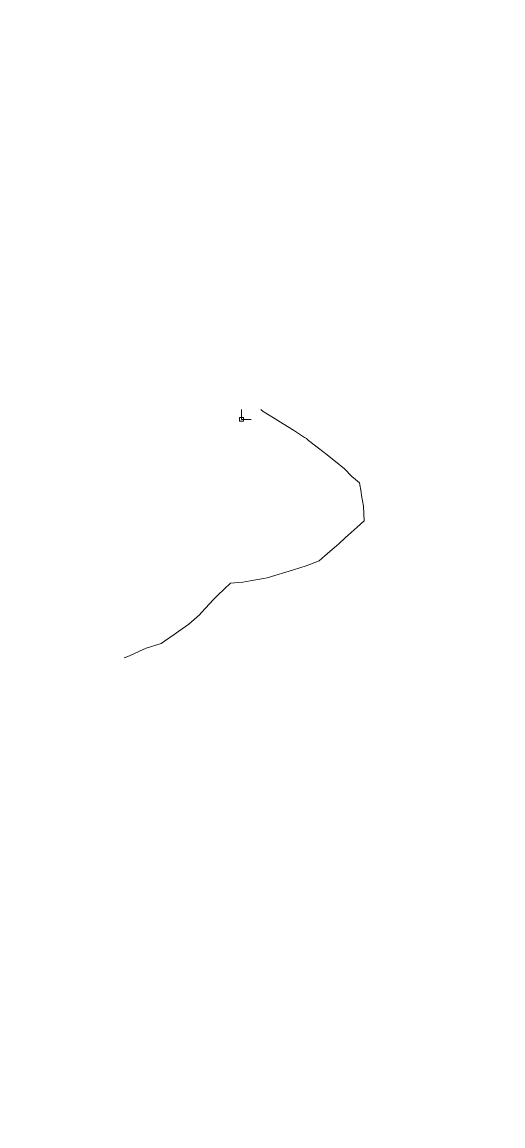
# Model space of a CAD drawing. Header units: millimetres. Extents: x -446 to 392, y -249 to 379.
# Drawn here: x 76.3 to 146.3, y -44 to 116.7 of the extents above; entities that cross this region are included whole.
import ezdxf

# ---------------------------------------------------------------- set-up
doc = ezdxf.new("R2010")
doc.units = ezdxf.units.MM
doc.header["$MEASUREMENT"] = 0
doc.layers.add('Layer 1', color=7, linetype='Continuous')

msp = doc.modelspace()

# ---------------------------------------------------------------- linework, layer by layer
at = {"layer": 'Layer 1', "color": 5, "lineweight": 0}
msp.add_open_spline([(-446.0374, -230.5655), (-446.0374, -230.5655), (392.1616, -230.5655), (392.1616, -230.5655), (392.1616, -230.5655), (392.1616, -230.5655), (392.1616, 379.0343), (392.1616, 379.0343), (392.1616, 379.0343), (392.1616, 379.0343), (-446.0374, 379.0343), (-446.0374, 379.0343), (-446.0374, 379.0343), (-446.0374, 379.0343), (-446.0374, -230.5655), (-446.0374, -230.5655)], degree=3, knots=[0, 0, 0, 0, 0.2, 0.2, 0.2, 0.2, 0.4, 0.4, 0.4, 0.4, 0.6, 0.6, 0.6, 0.6, 1, 1, 1, 1], dxfattribs=at)
at = {"layer": 'Layer 1', "color": 190, "lineweight": 0}
msp.add_open_spline([(108.2196, 58.8503), (108.2196, 58.8503), (108.2196, 60.2793), (108.2196, 60.2793)], degree=3, dxfattribs=at)
msp.add_open_spline([(108.2196, 58.8503), (108.2196, 58.8503), (108.2196, 60.2793), (108.2196, 60.2793), (108.2196, 60.2793), (108.2196, 60.2793), (108.2196, 58.8503), (108.2196, 58.8503), (108.2196, 58.8503), (108.2196, 58.8503), (109.6486, 58.8503), (109.6486, 58.8503)], degree=3, knots=[0, 0, 0, 0, 0.25, 0.25, 0.25, 0.25, 0.5, 0.5, 0.5, 0.5, 1, 1, 1, 1], dxfattribs=at)
at = {"layer": 'Layer 1', "color": 2, "lineweight": 0}
for points, knots in [([(120.4057, 39.0392), (120.4057, 39.0392), (122.0598, 40.4482), (122.0598, 40.4482), (122.0598, 40.4482), (122.0598, 40.4482), (122.3809, 40.7362), (122.3809, 40.7362), (122.3809, 40.7362), (122.3809, 40.7362), (123.3848, 41.6383), (123.3848, 41.6383), (123.3848, 41.6383), (123.3848, 41.6383), (124.2093, 42.3777), (124.2093, 42.3777), (124.2093, 42.3777), (124.2093, 42.3777), (125.0687, 43.1548), (125.0687, 43.1548), (125.0687, 43.1548), (125.0687, 43.1548), (126.0806, 44.0655), (126.0806, 44.0655), (126.0806, 44.0655), (126.0806, 44.0655), (125.9777, 46.143), (125.9777, 46.143), (125.9777, 46.143), (125.9777, 46.143), (125.972, 46.1893), (125.972, 46.1893), (125.972, 46.1893), (125.972, 46.1893), (125.7149, 47.7749), (125.7149, 47.7749), (125.7149, 47.7749), (125.7149, 47.7749), (125.6406, 48.2491), (125.6406, 48.2491), (125.6406, 48.2491), (125.6406, 48.2491), (125.4178, 49.6021), (125.4178, 49.6021), (125.4178, 49.6021), (125.4178, 49.6021), (124.839, 50.1118), (124.839, 50.1118), (124.839, 50.1118), (124.839, 50.1118), (124.3002, 50.5146), (124.3002, 50.5146), (124.3002, 50.5146), (124.3002, 50.5146), (123.2089, 51.6505), (123.2089, 51.6505), (123.2089, 51.6505), (123.2089, 51.6505), (121.9159, 52.7303), (121.9159, 52.7303), (121.9159, 52.7303), (121.9159, 52.7303), (121.2474, 53.2577), (121.2474, 53.2577), (121.2474, 53.2577), (121.2474, 53.2577), (120.6863, 53.6902), (120.6863, 53.6902), (120.6863, 53.6902), (120.6863, 53.6902), (119.4481, 54.6496), (119.4481, 54.6496), (119.4481, 54.6496), (119.4481, 54.6496), (117.9888, 55.7792), (117.9888, 55.7792), (117.9888, 55.7792), (117.9888, 55.7792), (117.6963, 56.046), (117.6963, 56.046), (117.6963, 56.046), (117.6963, 56.046), (117.3952, 56.2248), (117.3952, 56.2248), (117.3952, 56.2248), (117.3952, 56.2248), (115.8028, 57.2522), (115.8028, 57.2522), (115.8028, 57.2522), (115.8028, 57.2522), (114.3046, 58.1869), (114.3046, 58.1869), (114.3046, 58.1869), (114.3046, 58.1869), (113.8847, 58.4555), (113.8847, 58.4555), (113.8847, 58.4555), (113.8847, 58.4555), (113.1425, 58.9103), (113.1425, 58.9103), (113.1425, 58.9103), (113.1425, 58.9103), (111.9872, 59.6222), (111.9872, 59.6222), (111.9872, 59.6222), (111.9872, 59.6222), (111.3547, 60.001), (111.3547, 60.001), (111.3547, 60.001), (111.3547, 60.001), (111.0393, 60.2696), (111.0393, 60.2696)], [0, 0, 0, 0, 0.03448276, 0.03448276, 0.03448276, 0.03448276, 0.06896552, 0.06896552, 0.06896552, 0.06896552, 0.10344828, 0.10344828, 0.10344828, 0.10344828, 0.13793103, 0.13793103, 0.13793103, 0.13793103, 0.17241379, 0.17241379, 0.17241379, 0.17241379, 0.20689655, 0.20689655, 0.20689655, 0.20689655, 0.24137931, 0.24137931, 0.24137931, 0.24137931, 0.27586207, 0.27586207, 0.27586207, 0.27586207, 0.31034483, 0.31034483, 0.31034483, 0.31034483, 0.34482759, 0.34482759, 0.34482759, 0.34482759, 0.37931034, 0.37931034, 0.37931034, 0.37931034, 0.4137931, 0.4137931, 0.4137931, 0.4137931, 0.44827586, 0.44827586, 0.44827586, 0.44827586, 0.48275862, 0.48275862, 0.48275862, 0.48275862, 0.51724138, 0.51724138, 0.51724138, 0.51724138, 0.55172414, 0.55172414, 0.55172414, 0.55172414, 0.5862069, 0.5862069, 0.5862069, 0.5862069, 0.62068966, 0.62068966, 0.62068966, 0.62068966, 0.65517241, 0.65517241, 0.65517241, 0.65517241, 0.68965517, 0.68965517, 0.68965517, 0.68965517, 0.72413793, 0.72413793, 0.72413793, 0.72413793, 0.75862069, 0.75862069, 0.75862069, 0.75862069, 0.79310345, 0.79310345, 0.79310345, 0.79310345, 0.82758621, 0.82758621, 0.82758621, 0.82758621, 0.86206897, 0.86206897, 0.86206897, 0.86206897, 0.89655172, 0.89655172, 0.89655172, 0.89655172, 0.93103448, 0.93103448, 0.93103448, 0.93103448, 1, 1, 1, 1]), ([(91.1368, 24.1047), (91.1368, 24.1047), (91.9047, 24.391), (91.9047, 24.391), (91.9047, 24.391), (91.9047, 24.391), (93.3719, 25.1046), (93.3719, 25.1046), (93.3719, 25.1046), (93.3719, 25.1046), (94.3484, 25.5252), (94.3484, 25.5252), (94.3484, 25.5252), (94.3484, 25.5252), (96.5071, 26.2159), (96.5071, 26.2159), (96.5071, 26.2159), (96.5071, 26.2159), (96.9979, 26.5262), (96.9979, 26.5262), (96.9979, 26.5262), (96.9979, 26.5262), (98.4229, 27.5238), (98.4229, 27.5238), (98.4229, 27.5238), (98.4229, 27.5238), (99.0925, 28.0049), (99.0925, 28.0049), (99.0925, 28.0049), (99.0925, 28.0049), (100.5489, 29.0459), (100.5489, 29.0459), (100.5489, 29.0459), (100.5489, 29.0459), (102.0928, 30.4007), (102.0928, 30.4007), (102.0928, 30.4007), (102.0928, 30.4007), (102.403, 30.7269), (102.403, 30.7269), (102.403, 30.7269), (102.403, 30.7269), (104.1668, 32.6318), (104.1668, 32.6318), (104.1668, 32.6318), (104.1668, 32.6318), (104.7582, 33.2564), (104.7582, 33.2564), (104.7582, 33.2564), (104.7582, 33.2564), (106.6066, 34.9933), (106.6066, 34.9933), (106.6066, 34.9933), (106.6066, 34.9933), (108.4001, 35.155), (108.4001, 35.155), (108.4001, 35.155), (108.4001, 35.155), (109.4863, 35.3161), (109.4863, 35.3161), (109.4863, 35.3161), (109.4863, 35.3161), (111.4198, 35.6704), (111.4198, 35.6704), (111.4198, 35.6704), (111.4198, 35.6704), (111.962, 35.7715), (111.962, 35.7715), (111.962, 35.7715), (111.962, 35.7715), (113.0985, 36.1086), (113.0985, 36.1086), (113.0985, 36.1086), (113.0985, 36.1086), (114.6577, 36.5874), (114.6577, 36.5874), (114.6577, 36.5874), (114.6577, 36.5874), (115.7948, 36.9554), (115.7948, 36.9554), (115.7948, 36.9554), (115.7948, 36.9554), (117.6123, 37.5199), (117.6123, 37.5199), (117.6123, 37.5199), (117.6123, 37.5199), (119.5264, 38.2496), (119.5264, 38.2496), (119.5264, 38.2496), (119.5264, 38.2496), (120.4057, 39.0392), (120.4057, 39.0392)], [0, 0, 0, 0, 0.04166667, 0.04166667, 0.04166667, 0.04166667, 0.08333333, 0.08333333, 0.08333333, 0.08333333, 0.125, 0.125, 0.125, 0.125, 0.16666667, 0.16666667, 0.16666667, 0.16666667, 0.20833333, 0.20833333, 0.20833333, 0.20833333, 0.25, 0.25, 0.25, 0.25, 0.29166667, 0.29166667, 0.29166667, 0.29166667, 0.33333333, 0.33333333, 0.33333333, 0.33333333, 0.375, 0.375, 0.375, 0.375, 0.41666667, 0.41666667, 0.41666667, 0.41666667, 0.45833333, 0.45833333, 0.45833333, 0.45833333, 0.5, 0.5, 0.5, 0.5, 0.54166667, 0.54166667, 0.54166667, 0.54166667, 0.58333333, 0.58333333, 0.58333333, 0.58333333, 0.625, 0.625, 0.625, 0.625, 0.66666667, 0.66666667, 0.66666667, 0.66666667, 0.70833333, 0.70833333, 0.70833333, 0.70833333, 0.75, 0.75, 0.75, 0.75, 0.79166667, 0.79166667, 0.79166667, 0.79166667, 0.83333333, 0.83333333, 0.83333333, 0.83333333, 0.875, 0.875, 0.875, 0.875, 0.91666667, 0.91666667, 0.91666667, 0.91666667, 1, 1, 1, 1])]:
    msp.add_open_spline(points, degree=3, knots=knots, dxfattribs=at)
at = {"layer": 'Layer 1', "color": 3, "lineweight": 0}
msp.add_open_spline([(107.9339, 58.5646), (107.9339, 58.5646), (108.5052, 58.5646), (108.5052, 58.5646), (108.5052, 58.5646), (108.5052, 58.5646), (108.5052, 59.136), (108.5052, 59.136), (108.5052, 59.136), (108.5052, 59.136), (107.9339, 59.136), (107.9339, 59.136), (107.9339, 59.136), (107.9339, 59.136), (107.9339, 58.5646), (107.9339, 58.5646)], degree=3, knots=[0, 0, 0, 0, 0.2, 0.2, 0.2, 0.2, 0.4, 0.4, 0.4, 0.4, 0.6, 0.6, 0.6, 0.6, 1, 1, 1, 1], dxfattribs=at)

doc.saveas('drawing.dxf')
